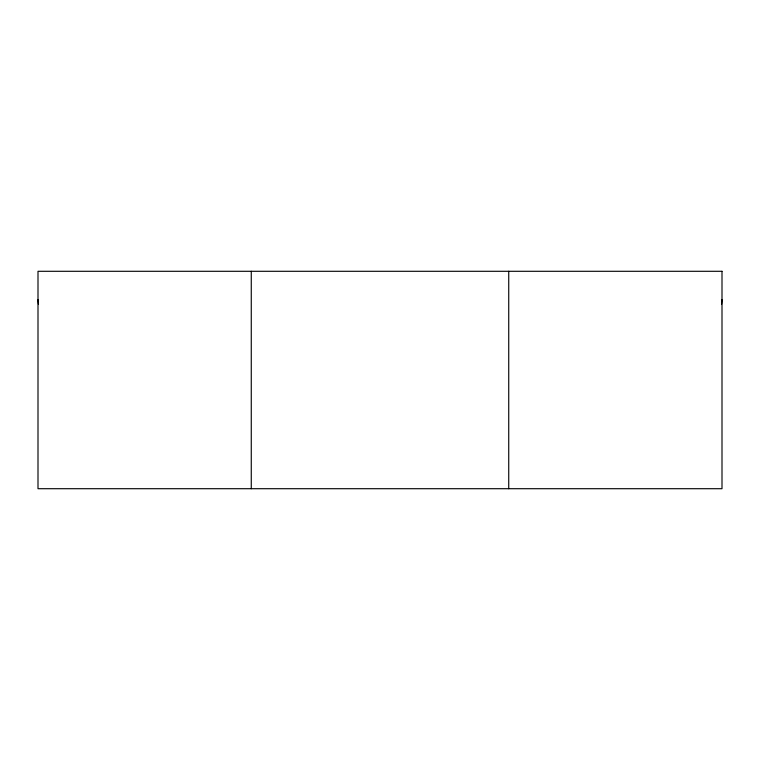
<?xml version="1.0" encoding="UTF-8"?>
<svg xmlns="http://www.w3.org/2000/svg" width="760" height="760" viewBox="0 0 760 760"><rect width="100%" height="100%" fill="white"/><g stroke="black" fill="none" stroke-linecap="round" stroke-linejoin="round"><path stroke-width="1.14" d="M721.591 304.285L722 299.668M38 299.668L38.418 304.199M508.734 271.291L508.734 488.708M251.266 271.291L251.266 488.708M722 271.291L38 271.291L38 488.708L722 488.708L722 271.291"/></g></svg>
